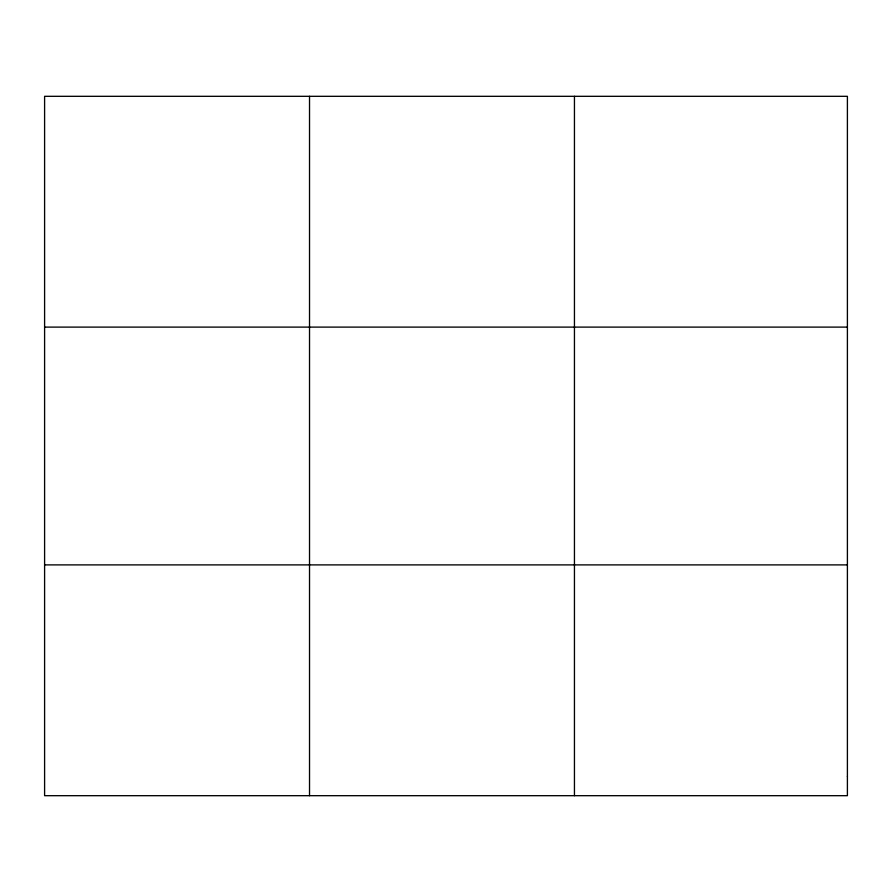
<?xml version="1.0" encoding="UTF-8"?>
<svg xmlns="http://www.w3.org/2000/svg" width="892" height="892" viewBox="0 0 892 892"><rect width="100%" height="100%" fill="white"/><g stroke="black" fill="none" stroke-linecap="round" stroke-linejoin="round"><path stroke-width="1.34" d="M309.524 96.314L309.524 795.686M574.448 96.314L574.448 795.686M44.6 327.108L847.4 327.108M44.6 564.892L847.4 564.892M847.4 776.453L847.4 795.686L44.6 795.686L44.6 96.314L847.4 96.314L847.4 776.453"/></g></svg>
